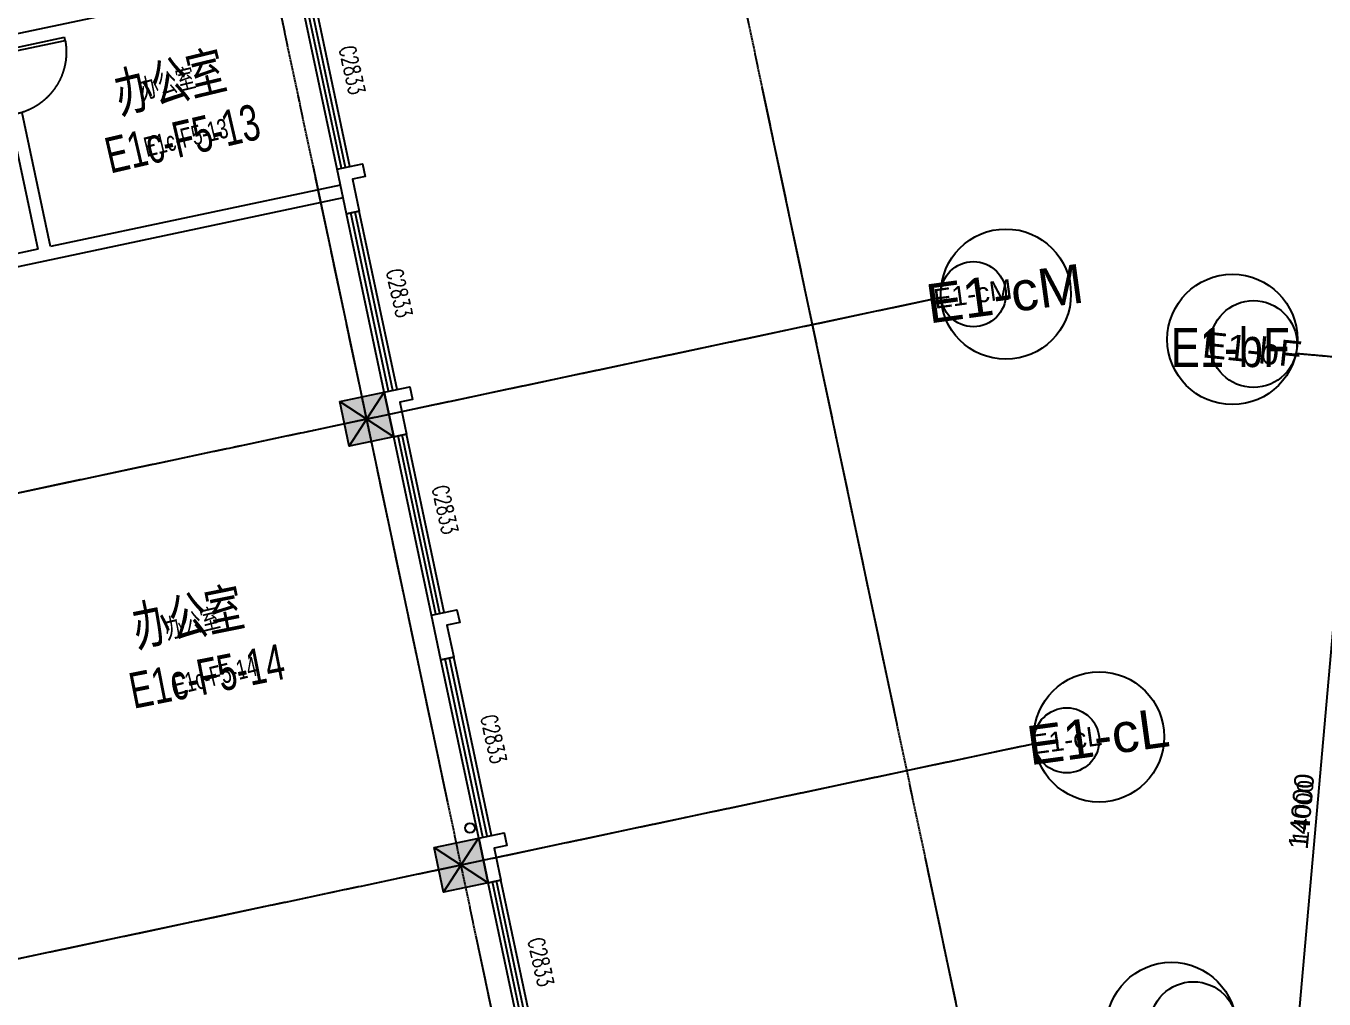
# Model space of a CAD drawing. Header units: millimetres. Extents: x -39175 to 150737, y -15023 to 140542.
# Drawn here: x -3135 to 16803, y 48781 to 63724 of the extents above; entities that cross this region are included whole.
import ezdxf
from ezdxf.enums import TextEntityAlignment as Align

# ---------------------------------------------------------------- set-up
doc = ezdxf.new("R2010")
doc.units = ezdxf.units.MM
doc.header["$LTSCALE"] = 10
for name, pattern in [('DASH', [0.35, 0.25, -0.1]), ('E-RG-1F$0$$0$DOTE', [2.42, 2, -0.2, 0.02, -0.2]), ('XRE2$0$HIDDEN', [0.375, 0.25, -0.125])]:
    doc.linetypes.add(name, pattern=pattern)
for name, color, linetype in [('A—墙体', 7, 'Continuous'), ('A—文字索引', 40, 'Continuous'), ('A—轴线、尺寸', 1, 'Continuous'), ('A—门窗', 135, 'Continuous'), ('E1-RI-5F$0$A-ROOF-DRAN', 175, 'Continuous'), ('E1-RI-5F$0$A-SYMB-DOOR', 13, 'Continuous'), ('I—平面—填充03(灰度)', 250, 'Continuous'), ('I—平面—文字', 40, 'Continuous'), ('I—平面—文字（放大1：100）', 40, 'XRE2$0$HIDDEN'), ('I—平面—门', 22, 'Continuous'), ('轴线100', 1, 'Continuous')]:
    doc.layers.add(name, color=color, linetype=linetype)
doc.styles.add('ARIAL', font='arial.ttf')
doc.styles.add('E1-RI-5F$0$ECADI-TXT', font='simplex.shx', dxfattribs={"bigfont": 'hztxt.shx'})
doc.styles.add('XD2008', font='SIMYOU.TTF', dxfattribs={"width": 0.7, "height": 600})
doc.dimstyles.new('200', dxfattribs={"dimscale": 200, "dimtxt": 2.5, "dimasz": 2, "dimexe": 1, "dimexo": 1, "dimgap": 0.8, "dimtad": 1, "dimdec": 0, "dimdsep": 46, "dimtxsty": 'ARIAL', "dimblk1": 'ARCHTICK', "dimblk2": 'ARCHTICK', "dimsah": 1, "dimcen": -0.9, "dimdle": 1, "dimclrd": 256, "dimclre": 256, "dimclrt": 40, "dimaunit": 1, "dimadec": 0, "dimazin": 0, "dimtfac": 0.35, "dimtdec": 0, "dimtix": 1, "dimtmove": 2, "dimatfit": 3, "dimldrblk": 'ARCHTICK', "dimfxl": 0, "dimtvp": 0.8, "dimtolj": 1, "dimtzin": 0, "dimarcsym": 0})
doc.dimstyles.new('副本 100', dxfattribs={"dimscale": 100, "dimtxt": 2.5, "dimasz": 2, "dimexe": 1, "dimexo": 1, "dimgap": 0.8, "dimtad": 1, "dimdec": 0, "dimdsep": 46, "dimtxsty": 'ARIAL', "dimblk1": 'ARCHTICK', "dimblk2": 'ARCHTICK', "dimsah": 1, "dimcen": -0.9, "dimdle": 1, "dimclrd": 256, "dimclre": 256, "dimclrt": 40, "dimaunit": 1, "dimadec": 0, "dimazin": 0, "dimtfac": 0.35, "dimtdec": 0, "dimtix": 1, "dimtmove": 2, "dimatfit": 3, "dimldrblk": 'ARCHTICK', "dimfxl": 0, "dimtvp": 0.8, "dimtolj": 1, "dimtzin": 0, "dimarcsym": 0})

# ---------------------------------------------------------------- blocks, each defined once
blk = doc.blocks.new('E-COLS-F5')
at = {"layer": 'I—平面—填充03(灰度)'}
for points in [[(11710597, -6148989), (11711282, -6148844), (11711427, -6149529), (11710742, -6149674)], [(11712047, -6155838), (11712732, -6155693), (11712877, -6156377), (11712192, -6156522)]]:
    blk.add_hatch(color=18, dxfattribs=at).paths.add_polyline_path(points)
at = {"layer": 'A—墙体'}
for points in [[(11710597, -6148989), (11711282, -6148844), (11711427, -6149529), (11710742, -6149674)], [(11712047, -6155838), (11712732, -6155693), (11712877, -6156377), (11712192, -6156522)]]:
    blk.add_lwpolyline(points, close=True, dxfattribs=at)
blk = doc.blocks.new('E1-RI-5F$0$窗4')
at = {"layer": 'A—墙体'}
for p, q in [((10183925, -8420676), (10184125, -8420676)), ((10183925, -8423476), (10184125, -8423476))]:
    blk.add_line(p, q, dxfattribs=at)
at = {"layer": 'A—门窗'}
for p, q in [((10183925, -8423476), (10183925, -8420676)), ((10183992, -8423476), (10183992, -8420676)), ((10184058, -8423476), (10184058, -8420676)), ((10184125, -8423476), (10184125, -8420676))]:
    blk.add_line(p, q, dxfattribs=at)
blk = doc.blocks.new('E1-RI-5F$0$ECADI-TAG-DOOR')
blk = doc.blocks.new('E1-RI-5F$0$$DORLIB2D$00000001')
for p, q in [((0.45, 0.975), (0.5, 0.975)), ((0.45, 0), (0.45, 0.975)), ((0.5, 0), (0.5, 0.975)), ((0.5, 0), (0.45, 0))]:
    blk.add_line(p, q)
at = {"layer": 'I—平面—门', "color": 8, "linetype": 'DASH', "ltscale": 20}
blk.add_arc((0.475, 0), 0.975, 91.4693, 180, dxfattribs=at)
blk = doc.blocks.new('_ArchTick')
at = {"color": 0, "linetype": 'ByBlock', "const_width": 0.15}
blk.add_lwpolyline([(-0.5, -0.5), (0.5, 0.5)], dxfattribs=at)
blk = doc.blocks.new('*D4692')
at = {"layer": 'A—轴线、尺寸', "linetype": 'ByBlock', "lineweight": -2}
for p, q in [((17312, 58714), (16062, 44570)), ((22163, 58185), (17204, 58624)), ((20930, 44240), (15971, 44678))]:
    blk.add_line(p, q, dxfattribs=at)
at = {"layer": 'Defpoints', "color": 0, "linetype": 'ByBlock'}
for p in [(22263, 58176), (16071, 44669), (21030, 44231)]:
    blk.add_point(p, dxfattribs=at)
at = {"layer": 'A—轴线、尺寸', "linetype": 'ByBlock', "lineweight": -2, "xscale": 200, "yscale": 200, "zscale": 200}
for p, rotation in [((17304, 58615), 84.947828603856), ((16071, 44669), 264.947828603856)]:
    blk.add_blockref('_ArchTick', p, dxfattribs=dict(at, rotation=rotation))
at = {"layer": 'A—轴线、尺寸', "color": 40, "linetype": 'ByBlock', "insert": (16480, 51660), "char_height": 250, "attachment_point": 5, "rotation": 84.9478, "style": 'ARIAL'}
blk.add_mtext('\\A1;14000', dxfattribs=at)
blk = doc.blocks.new('*D4773')
at = {"layer": 'Defpoints', "color": 0}
for p in [(-233151, 61202), (-239343, 47695), (-234384, 47256)]:
    blk.add_point(p, dxfattribs=at)
at = {"layer": '轴线100', "lineweight": -2}
for p, q in [((-238102, 61740), (-239352, 47595)), ((-233251, 61211), (-238210, 61649)), ((-234484, 47265), (-239443, 47704))]:
    blk.add_line(p, q, dxfattribs=at)
at = {"layer": '轴线100', "lineweight": -2, "xscale": 200, "yscale": 200, "zscale": 200}
for p, rotation in [((-238110, 61640), 84.94782860217653), ((-239343, 47695), 264.9478286021765)]:
    blk.add_blockref('_ArchTick', p, dxfattribs=dict(at, rotation=rotation))
at = {"layer": '轴线100', "color": 40, "insert": (-238959, 54688), "char_height": 300, "attachment_point": 5, "rotation": 84.9478, "style": 'ARIAL'}
blk.add_mtext('\\A1;14000', dxfattribs=at)
blk = doc.blocks.new('A$C1C9D1350')
at = {"layer": '轴线100', "linetype": 'E-RG-1F$0$$0$DOTE'}
for p, q in [((-232275.6, -4879), (-253187.9, 93907)), ((-239123.9, -6328.8), (-260036.2, 92457.3)), ((-244495, 62578.1), (-280984.2, 54853.6)), ((-239042.4, 61722.8), (-181761.4, 56658.8)), ((-243061.1, 55726.5), (-279542.5, 48003.7))]:
    blk.add_line(p, q, dxfattribs=at)
at = {"layer": '轴线100', "linetype": 'ByBlock'}
for centre, radius in [((-243997.8, 62631.4), 500), ((-239693.7, 61864.8), 666.7), ((-242563.8, 55779), 500), ((-240618.4, 51405.6), 666.7)]:
    blk.add_circle(centre, radius, dxfattribs=at)
at = {"layer": '轴线100', "color": 40, "style": 'ARIAL'}
for s, height, rotation, p in [('E1-cM', 300, 7.78334, (-244006.4, 62636)), ('E1-bF', 400, 354, (-239715.6, 61782.4)), ('E1-cL', 300, 7.78334, (-242572.4, 55783.6))]:
    blk.add_text(s, height=height, rotation=rotation, dxfattribs=at).set_placement(p, align=Align.MIDDLE_CENTER)
at = {"layer": '轴线100'}
dim = blk.add_linear_dim(base=(-239343.3, 47694.8), p1=(-233151.3, 61202), p2=(-234384.2, 47256.4), angle=84.94783, dimstyle='副本 100', override={"dimtxt": 3}, dxfattribs=at)
dim.commit()
dim.dimension.update_dxf_attribs({"geometry": '*D4773', "text_midpoint": (-238959.2, 54688.2)})

msp = doc.modelspace()

# ---------------------------------------------------------------- linework, layer by layer
at = {"layer": 'A—墙体'}
for p, q in [((327, 64362.8), (-3439.6, 63565.4)), ((-3387.1, 62350), (-2952.2, 60295.5)), ((-2756.5, 60336.9), (-3191.4, 62391.5)), ((1695.8, 61279.4), (-2756.5, 60336.9)), ((1737.3, 61083.7), (-4818.1, 59696)), ((-2952.2, 60295.5), (-4859.5, 59891.7))]:
    msp.add_line(p, q, dxfattribs=at)
for points in [[(1644.1, 61523.9), (2035.4, 61606.7), (2076.8, 61411.1), (1881.2, 61369.7), (1984.7, 60880.5), (1789.1, 60839.1), (1644.1, 61523.9)], [(2369, 58099.8), (2760.3, 58182.6), (2801.7, 57987), (2606, 57945.5), (2709.6, 57456.4), (2513.9, 57415), (2369, 58099.8)], [(3093.8, 54675.7), (3485.1, 54758.5), (3526.6, 54562.8), (3330.9, 54521.4), (3434.4, 54032.3), (3238.8, 53990.8), (3093.8, 54675.7)], [(3818.7, 51251.5), (4210, 51334.4), (4251.4, 51138.7), (4055.8, 51097.3), (4159.3, 50608.1), (3963.6, 50566.7), (3818.7, 51251.5)]]:
    msp.add_lwpolyline(points, dxfattribs=at)
at = {"layer": 'A—轴线、尺寸', "linetype": 'E-RG-1F$0$$0$DOTE', "ltscale": 500}
for p, q in [((22775.6, -6191.3), (2226.1, 90881.4)), ((15874.6, -7391.3), (-4622.1, 89431.7)), ((10919.1, 59552.5), (-25570.2, 51828)), ((16371.7, 58697.2), (73652.6, 53633.3)), ((12353, 52700.9), (-24128.4, 44978.1))]:
    msp.add_line(p, q, dxfattribs=at)
at = {"layer": 'A—轴线、尺寸', "linetype": 'ByBlock'}
for centre in [(11916.3, 59605.8), (15394.6, 58910.3), (13347.5, 52805.8), (14458.5, 48344.5)]:
    msp.add_circle(centre, 1000, dxfattribs=at)
at = {"layer": 'Defpoints'}
for p, q in [((1828.5, 57269.9), (2368.3, 58099.7)), ((1683.5, 57954.8), (2513.3, 57414.9)), ((3278.2, 50421.7), (3818, 51251.5)), ((3133.2, 51106.5), (3963, 50566.7))]:
    msp.add_line(p, q, dxfattribs=at)
at = {"layer": 'E1-RI-5F$0$A-ROOF-DRAN'}
msp.add_circle((3684.3, 51407.6), 75, dxfattribs=at)

# ---------------------------------------------------------------- block references
at = {"layer": 'A—墙体'}
msp.add_blockref('E-COLS-F5', (-11708913.6, 6206944.1), dxfattribs=at)
at = {"layer": 'A—墙体', "rotation": 11.95264845851179}
for p in [(-11706013.5, 6193247.7), (-11705288.6, 6189823.5), (-11704563.7, 6186399.4), (-11703838.9, 6182975.3), (-11703114, 6179551.2)]:
    msp.add_blockref('E1-RI-5F$0$窗4', p, dxfattribs=at)
at = {"layer": 'E1-RI-5F$0$A-SYMB-DOOR'}
ref = msp.add_blockref('E1-RI-5F$0$ECADI-TAG-DOOR', (2817, 62630.3), dxfattribs=dict(at, xscale=-100.0000000019515, yscale=100, zscale=100, rotation=102.4907867595304))
ref.add_attrib('门窗主编号1', 'C2833', dxfattribs={"height": 250, "rotation": 282.49079, "style": 'E1-RI-5F$0$ECADI-TXT', "width": 0.7}).set_placement((1835.3, 62648.4), align=Align.RIGHT)
ref = msp.add_blockref('E1-RI-5F$0$ECADI-TAG-DOOR', (3541.9, 59206.2), dxfattribs=dict(at, xscale=-100.0000000019515, yscale=100, zscale=100, rotation=102.4907867595304))
ref.add_attrib('门窗主编号1', 'C2833', dxfattribs={"height": 250, "rotation": 282.49079, "style": 'E1-RI-5F$0$ECADI-TXT', "width": 0.7}).set_placement((2560.1, 59224.3), align=Align.RIGHT)
ref = msp.add_blockref('E1-RI-5F$0$ECADI-TAG-DOOR', (4246, 55879.9), dxfattribs=dict(at, xscale=-100.0000000019515, yscale=100, zscale=100, rotation=102.4907867595304))
ref.add_attrib('门窗主编号1', 'C2833', dxfattribs={"height": 250, "rotation": 282.49079, "style": 'E1-RI-5F$0$ECADI-TXT', "width": 0.7}).set_placement((3264.3, 55898), align=Align.RIGHT)
ref = msp.add_blockref('E1-RI-5F$0$ECADI-TAG-DOOR', (4991.6, 52358), dxfattribs=dict(at, xscale=-100.0000000019515, yscale=100, zscale=100, rotation=102.4907867595304))
ref.add_attrib('门窗主编号1', 'C2833', dxfattribs={"height": 250, "rotation": 282.49079, "style": 'E1-RI-5F$0$ECADI-TXT', "width": 0.7}).set_placement((4009.8, 52376), align=Align.RIGHT)
ref = msp.add_blockref('E1-RI-5F$0$ECADI-TAG-DOOR', (5716.5, 48933.8), dxfattribs=dict(at, xscale=-100.0000000019515, yscale=100, zscale=100, rotation=102.4907867595304))
ref.add_attrib('门窗主编号1', 'C2833', dxfattribs={"height": 250, "rotation": 282.49079, "style": 'E1-RI-5F$0$ECADI-TXT', "width": 0.7}).set_placement((4734.7, 48951.9), align=Align.RIGHT)
at = {"layer": 'I—平面—门', "xscale": -1000.000000000799, "yscale": 1000, "zscale": 1000.000000000272, "rotation": 281.952648476885}
msp.add_blockref('E1-RI-5F$0$$DORLIB2D$00000001', (-3392.8, 62859.9), dxfattribs=at)
at = {"layer": '轴线100'}
msp.add_blockref('A$C1C9D1350', (255414.1, -3026), dxfattribs=at)

# ---------------------------------------------------------------- texts
at = {"layer": 'A—文字索引', "style": 'ARIAL'}
for s, p in [('E1-cM', (11899.1, 59615)), ('E1-cL', (13330.3, 52815))]:
    msp.add_text(s, height=600, rotation=7.78334, dxfattribs=at).set_placement(p, align=Align.MIDDLE_CENTER)
at = {"layer": 'A—文字索引', "style": 'ARIAL', "width": 0.8}
msp.add_text('E1-bF', height=600, dxfattribs=at).set_placement((15361.9, 58786.5), align=Align.MIDDLE_CENTER)
at = {"layer": 'I—平面—文字', "linetype": 'ByBlock', "style": 'XD2008', "width": 0.7}
for s, height, rotation, p in [('办公室', 600, 13.56387, (-1692.1, 62374.8, 0)), ('E1c-F5-13', 550, 13.07376, (-1839.3, 61455.8)), ('办公室', 600, 11.44585, (-1434.8, 54186.2, 0)), ('E1c-F5-14', 550, 11.20575, (-1482.1, 53236.6))]:
    msp.add_text(s, height=height, rotation=rotation, dxfattribs=at).set_placement(p)
at = {"layer": 'I—平面—文字（放大1：100）', "linetype": 'ByBlock', "style": 'XD2008', "width": 0.7}
for s, p in [('办公室', (-1348.1, 62595.9, 0)), ('E1c-F5-13', (-1280.8, 61711.2)), ('办公室', (-970.3, 54304.3, 0)), ('E1c-F5-14', (-834.9, 53445.9))]:
    msp.add_text(s, height=300, rotation=13.56387, dxfattribs=at).set_placement(p)

# ---------------------------------------------------------------- dimensions: what is measured, and where the dimension line sits
at = {"layer": 'A—轴线、尺寸', "linetype": 'ByBlock'}
dim = msp.add_linear_dim(base=(16070.7, 44669.3), p1=(22262.7, 58176.4), p2=(21029.8, 44230.8), angle=84.94783, dimstyle='200', override={"dimscale": 100}, dxfattribs=at)
dim.commit()
dim.dimension.update_dxf_attribs({"geometry": '*D4692', "text_midpoint": (16480.3, 51660.3)})

doc.saveas('drawing.dxf')
